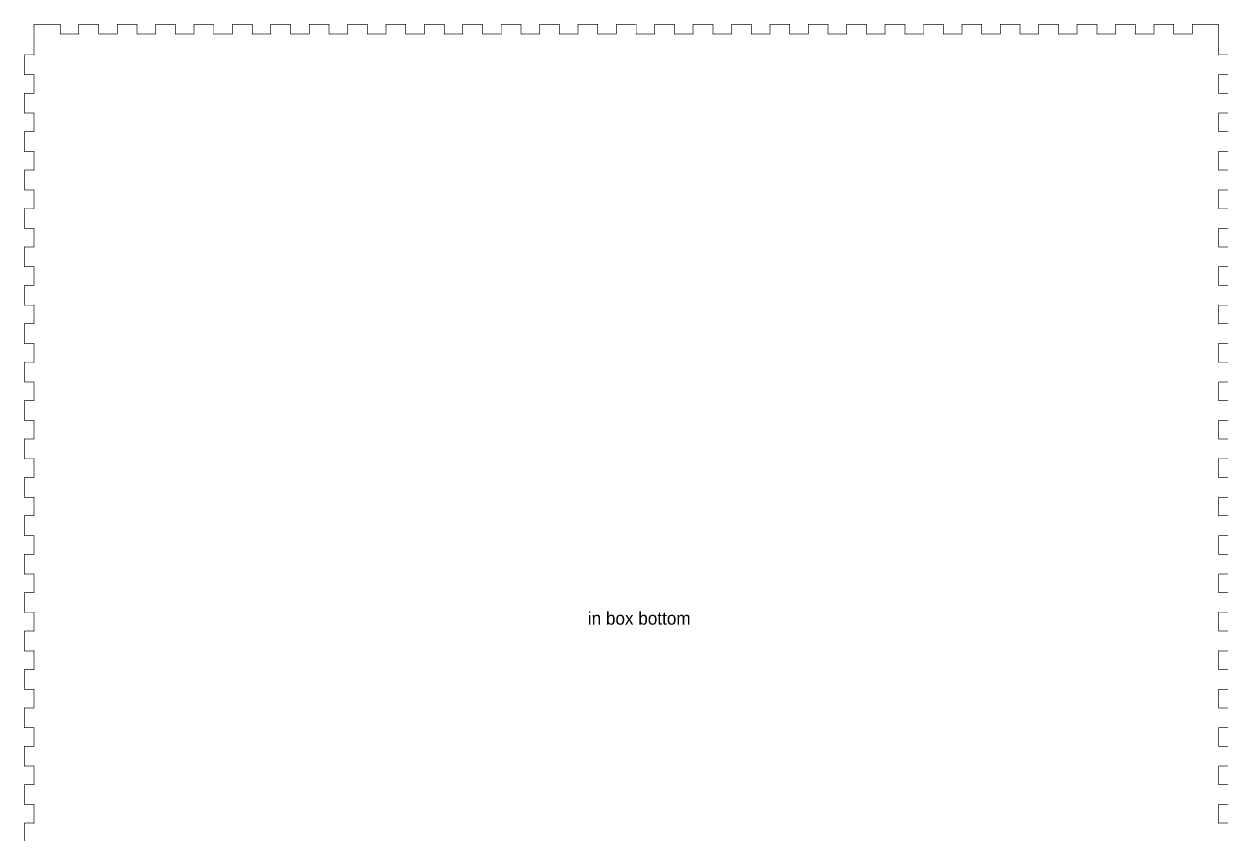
# Model space of a CAD drawing. Extents: x 10 to 772, y 10 to 1010.
# Drawn here: x 9.9 to 384, y 252 to 504.7 of the extents above; entities that cross this region are included whole.
import ezdxf

# ---------------------------------------------------------------- set-up
doc = ezdxf.new("R2010")
doc.units = 0
doc.layers.get('0').update_dxf_attribs({"linetype": 'CONTINUOUS'})

msp = doc.modelspace()

# ---------------------------------------------------------------- linework, layer by layer
at = {"color": 0, "const_width": 0.2}
for points in [[(386.2, 495.05), (383.3, 495.05), (383.29, 495.05), (383.258, 495.035), (383.261, 495.011), (383.286, 495.007), (383.3, 495.039), (383.3, 495.05), (383.3, 501.498), (383.3, 504.5), (383.3, 504.518), (383.268, 504.571), (383.215, 504.599), (383.198, 504.599), (375.151, 504.599), (375.133, 504.599), (375.077, 504.571), (375.049, 504.518), (375.049, 504.5), (375.049, 501.601), (375.049, 501.59), (375.063, 501.558), (375.087, 501.562), (375.091, 501.586), (375.059, 501.601), (375.049, 501.601), (369.249, 501.601), (369.238, 501.601), (369.207, 501.586), (369.214, 501.562), (369.235, 501.558), (369.249, 501.59), (369.249, 501.601), (369.249, 504.5), (369.249, 504.518), (369.221, 504.571), (369.168, 504.599), (369.15, 504.599), (363.149, 504.599), (363.132, 504.599), (363.079, 504.571), (363.051, 504.518), (363.051, 504.5), (363.051, 501.601), (363.051, 501.59), (363.065, 501.558), (363.086, 501.562), (363.089, 501.586), (363.058, 501.601), (363.051, 501.601), (357.251, 501.601), (357.237, 501.601), (357.205, 501.586), (357.212, 501.562), (357.233, 501.558), (357.251, 501.59), (357.251, 501.601), (357.251, 504.5), (357.251, 504.518), (357.219, 504.571), (357.166, 504.599), (357.149, 504.599), (351.15, 504.599), (351.132, 504.599), (351.079, 504.571), (351.05, 504.518), (351.05, 504.5), (351.05, 501.601), (351.05, 501.59), (351.064, 501.558), (351.087, 501.562), (351.091, 501.586), (351.059, 501.601), (351.05, 501.601), (345.249, 501.601), (345.239, 501.601), (345.207, 501.586), (345.212, 501.562), (345.234, 501.558), (345.249, 501.59), (345.249, 501.601), (345.249, 504.5), (345.249, 504.518), (345.221, 504.571), (345.167, 504.599), (345.15, 504.599), (339.15, 504.599), (339.132, 504.599), (339.079, 504.571), (339.05, 504.518), (339.05, 504.5), (339.05, 501.601), (339.05, 501.59), (339.064, 501.558), (339.087, 501.562), (339.091, 501.586), (339.059, 501.601), (339.05, 501.601), (333.25, 501.601), (333.238, 501.601), (333.207, 501.586), (333.212, 501.562), (333.235, 501.558), (333.25, 501.59), (333.25, 501.601), (333.25, 504.5), (333.25, 504.518), (333.221, 504.571), (333.167, 504.599), (333.15, 504.599), (327.15, 504.599), (327.133, 504.599), (327.079, 504.571), (327.05, 504.518), (327.05, 504.5), (327.05, 501.601), (327.05, 501.59), (327.063, 501.558), (327.087, 501.562), (327.091, 501.586), (327.06, 501.601), (327.05, 501.601), (321.25, 501.601), (321.239, 501.601), (321.207, 501.586), (321.212, 501.562), (321.235, 501.558), (321.25, 501.59), (321.25, 501.601), (321.25, 504.5), (321.25, 504.518), (321.221, 504.571), (321.167, 504.599), (321.151, 504.599), (315.151, 504.599), (315.133, 504.599), (315.079, 504.571), (315.05, 504.518), (315.05, 504.5), (315.05, 501.601), (315.05, 501.59), (315.064, 501.558), (315.087, 501.562), (315.091, 501.586), (315.059, 501.601), (315.05, 501.601), (309.25, 501.601), (309.239, 501.601), (309.207, 501.586), (309.213, 501.562), (309.234, 501.558), (309.25, 501.59), (309.25, 501.601), (309.25, 504.5), (309.25, 504.518), (309.221, 504.571), (309.167, 504.599), (309.15, 504.599), (303.15, 504.599), (303.132, 504.599), (303.079, 504.571), (303.05, 504.518), (303.05, 504.5), (303.05, 501.601), (303.05, 501.59), (303.064, 501.558), (303.087, 501.562), (303.091, 501.586), (303.059, 501.601), (303.05, 501.601), (297.25, 501.601), (297.239, 501.601), (297.207, 501.586), (297.212, 501.562), (297.235, 501.558), (297.25, 501.59), (297.25, 501.601), (297.25, 504.5), (297.25, 504.518), (297.221, 504.571), (297.167, 504.599), (297.15, 504.599), (291.151, 504.599), (291.133, 504.599), (291.079, 504.571), (291.05, 504.518), (291.05, 504.5), (291.05, 501.601), (291.05, 501.59), (291.064, 501.558), (291.087, 501.562), (291.091, 501.586), (291.06, 501.601), (291.05, 501.601), (285.25, 501.601), (285.239, 501.601), (285.207, 501.586), (285.213, 501.562), (285.235, 501.558), (285.25, 501.59), (285.25, 501.601), (285.25, 504.5), (285.25, 504.518), (285.221, 504.571), (285.167, 504.599), (285.151, 504.599), (279.151, 504.599), (279.133, 504.599), (279.079, 504.571), (279.05, 504.518), (279.05, 504.5), (279.05, 501.601), (279.05, 501.59), (279.064, 501.558), (279.087, 501.562), (279.091, 501.586), (279.06, 501.601), (279.05, 501.601), (273.25, 501.601), (273.239, 501.601), (273.207, 501.586), (273.211, 501.562), (273.235, 501.558), (273.25, 501.59), (273.25, 501.601), (273.25, 504.5), (273.25, 504.518), (273.219, 504.571), (273.166, 504.599), (273.149, 504.599), (267.15, 504.599), (267.133, 504.599), (267.079, 504.571), (267.05, 504.518), (267.05, 504.5), (267.05, 501.601), (267.05, 501.59), (267.064, 501.558), (267.087, 501.562), (267.091, 501.586), (267.06, 501.601), (267.05, 501.601), (261.25, 501.601), (261.239, 501.601), (261.207, 501.586), (261.213, 501.562), (261.235, 501.558), (261.25, 501.59), (261.25, 501.601), (261.25, 504.5), (261.25, 504.518), (261.221, 504.571), (261.167, 504.599), (261.151, 504.599), (255.151, 504.599), (255.133, 504.599), (255.079, 504.571), (255.05, 504.518), (255.05, 504.5), (255.05, 501.601), (255.05, 501.59), (255.064, 501.558), (255.087, 501.562), (255.091, 501.586), (255.06, 501.601), (255.05, 501.601), (249.25, 501.601), (249.239, 501.601), (249.207, 501.586), (249.213, 501.562), (249.235, 501.558), (249.25, 501.59), (249.25, 501.601), (249.25, 504.5), (249.25, 504.518), (249.221, 504.571), (249.167, 504.599), (249.151, 504.599), (243.149, 504.599), (243.131, 504.599), (243.079, 504.571), (243.05, 504.518), (243.05, 504.5), (243.05, 501.601), (243.05, 501.59), (243.064, 501.558), (243.087, 501.562), (243.091, 501.586), (243.06, 501.601), (243.05, 501.601), (237.25, 501.601), (237.239, 501.601), (237.207, 501.586), (237.211, 501.562), (237.235, 501.558), (237.25, 501.59), (237.25, 501.601), (237.25, 504.5), (237.25, 504.518), (237.22, 504.571), (237.166, 504.599), (237.149, 504.599), (231.15, 504.599), (231.132, 504.599), (231.079, 504.571), (231.05, 504.518), (231.05, 504.5), (231.05, 501.601), (231.05, 501.59), (231.064, 501.558), (231.087, 501.562), (231.092, 501.586), (231.06, 501.601), (231.05, 501.601), (225.25, 501.601), (225.239, 501.601), (225.207, 501.586), (225.212, 501.562), (225.235, 501.558), (225.25, 501.59), (225.25, 501.601), (225.25, 504.5), (225.25, 504.518), (225.22, 504.571), (225.166, 504.599), (225.149, 504.599), (219.151, 504.599), (219.133, 504.599), (219.079, 504.571), (219.05, 504.518), (219.05, 504.5), (219.05, 501.601), (219.05, 501.59), (219.064, 501.558), (219.087, 501.562), (219.092, 501.586), (219.06, 501.601), (219.05, 501.601), (213.25, 501.601), (213.239, 501.601), (213.207, 501.586), (213.211, 501.562), (213.235, 501.558), (213.25, 501.59), (213.25, 501.601), (213.25, 504.5), (213.25, 504.518), (213.22, 504.571), (213.166, 504.599), (213.149, 504.599), (207.149, 504.599), (207.132, 504.599), (207.079, 504.571), (207.05, 504.518), (207.05, 504.5), (207.05, 501.601), (207.05, 501.59), (207.064, 501.558), (207.088, 501.562), (207.091, 501.586), (207.06, 501.601), (207.05, 501.601), (201.25, 501.601), (201.239, 501.601), (201.208, 501.586), (201.211, 501.562), (201.235, 501.558), (201.25, 501.59), (201.25, 501.601), (201.25, 504.5), (201.25, 504.518), (201.22, 504.571), (201.166, 504.599), (201.15, 504.599), (195.15, 504.599), (195.132, 504.599), (195.079, 504.571), (195.05, 504.518), (195.05, 504.5), (195.05, 501.601), (195.05, 501.59), (195.064, 501.558), (195.088, 501.562), (195.092, 501.586), (195.06, 501.601), (195.05, 501.601), (189.25, 501.601), (189.239, 501.601), (189.207, 501.586), (189.212, 501.562), (189.235, 501.558), (189.25, 501.59), (189.25, 501.601), (189.25, 504.5), (189.25, 504.518), (189.22, 504.571), (189.166, 504.599), (189.15, 504.599), (183.15, 504.599), (183.132, 504.599), (183.079, 504.571), (183.05, 504.518), (183.05, 504.5), (183.05, 501.601), (183.05, 501.59), (183.064, 501.558), (183.087, 501.562), (183.092, 501.586), (183.06, 501.601), (183.05, 501.601), (177.25, 501.601), (177.239, 501.601), (177.207, 501.586), (177.212, 501.562), (177.235, 501.558), (177.25, 501.59), (177.25, 501.601), (177.25, 504.5), (177.25, 504.518), (177.22, 504.571), (177.166, 504.599), (177.149, 504.599), (171.149, 504.599), (171.132, 504.599), (171.079, 504.571), (171.05, 504.518), (171.05, 504.5), (171.05, 501.601), (171.05, 501.59), (171.064, 501.558), (171.088, 501.562), (171.092, 501.586), (171.06, 501.601), (171.05, 501.601), (165.25, 501.601), (165.239, 501.601), (165.208, 501.586), (165.211, 501.562), (165.235, 501.558), (165.25, 501.59), (165.25, 501.601), (165.25, 504.5), (165.25, 504.518), (165.22, 504.571), (165.166, 504.599), (165.15, 504.599), (159.15, 504.599), (159.132, 504.599), (159.079, 504.571), (159.051, 504.518), (159.051, 504.5), (159.051, 501.601), (159.051, 501.59), (159.064, 501.558), (159.088, 501.562), (159.092, 501.586), (159.06, 501.601), (159.051, 501.601), (153.25, 501.601), (153.239, 501.601), (153.208, 501.586), (153.212, 501.562), (153.235, 501.558), (153.25, 501.59), (153.25, 501.601), (153.25, 504.5), (153.25, 504.518), (153.22, 504.571), (153.166, 504.599), (153.15, 504.599), (147.15, 504.599), (147.132, 504.599), (147.079, 504.571), (147.05, 504.518), (147.05, 504.5), (147.05, 501.601), (147.05, 501.59), (147.064, 501.558), (147.088, 501.562), (147.092, 501.586), (147.06, 501.601), (147.05, 501.601), (141.25, 501.601), (141.239, 501.601), (141.207, 501.586), (141.212, 501.562), (141.235, 501.558), (141.25, 501.59), (141.25, 501.601), (141.25, 504.5), (141.25, 504.518), (141.22, 504.571), (141.166, 504.599), (141.15, 504.599), (135.15, 504.599), (135.132, 504.599), (135.079, 504.571), (135.05, 504.518), (135.05, 504.5), (135.05, 501.601), (135.05, 501.59), (135.064, 501.558), (135.088, 501.562), (135.092, 501.586), (135.06, 501.601), (135.05, 501.601), (129.25, 501.601), (129.239, 501.601), (129.208, 501.586), (129.212, 501.562), (129.235, 501.558), (129.25, 501.59), (129.25, 501.601), (129.25, 504.5), (129.25, 504.518), (129.22, 504.571), (129.166, 504.599), (129.15, 504.599), (123.15, 504.599), (123.132, 504.599), (123.08, 504.571), (123.051, 504.518), (123.051, 504.5), (123.051, 501.601), (123.051, 501.59), (123.064, 501.558), (123.088, 501.562), (123.092, 501.586), (123.06, 501.601), (123.051, 501.601), (117.25, 501.601), (117.239, 501.601), (117.208, 501.586), (117.212, 501.562), (117.235, 501.558), (117.25, 501.59), (117.25, 501.601), (117.25, 504.5), (117.25, 504.518), (117.22, 504.571), (117.166, 504.599), (117.15, 504.599), (111.15, 504.599), (111.132, 504.599), (111.078, 504.571), (111.049, 504.518), (111.049, 504.5), (111.049, 501.601), (111.049, 501.59), (111.063, 501.558), (111.087, 501.562), (111.09, 501.586), (111.059, 501.601), (111.049, 501.601), (105.251, 501.601), (105.239, 501.601), (105.208, 501.586), (105.212, 501.562), (105.235, 501.558), (105.251, 501.59), (105.251, 501.601), (105.251, 504.5), (105.251, 504.518), (105.22, 504.571), (105.166, 504.599), (105.15, 504.599), (99.15, 504.599), (99.132, 504.599), (99.0794, 504.571), (99.0505, 504.518), (99.0505, 504.5), (99.0505, 501.601), (99.0505, 501.59), (99.0646, 501.558), (99.0879, 501.562), (99.0921, 501.586), (99.0604, 501.601), (99.0505, 501.601), (93.2505, 501.601), (93.2395, 501.601), (93.2078, 501.586), (93.212, 501.562), (93.2353, 501.558), (93.2505, 501.59), (93.2505, 501.601), (93.2505, 504.5), (93.2505, 504.518), (93.2201, 504.571), (93.1665, 504.599), (93.1499, 504.599), (87.1499, 504.599), (87.1319, 504.599), (87.0797, 504.571), (87.0507, 504.518), (87.0507, 504.5), (87.0507, 501.601), (87.0507, 501.59), (87.0645, 501.558), (87.0878, 501.562), (87.092, 501.586), (87.0603, 501.601), (87.0507, 501.601), (81.2504, 501.601), (81.2394, 501.601), (81.2077, 501.586), (81.2119, 501.562), (81.2352, 501.558), (81.2504, 501.59), (81.2504, 501.601), (81.2504, 504.5), (81.2504, 504.518), (81.22, 504.571), (81.1664, 504.599), (81.1498, 504.599), (75.1498, 504.599), (75.1321, 504.599), (75.0782, 504.571), (75.0492, 504.518), (75.0492, 504.5), (75.0492, 501.601), (75.0492, 501.59), (75.063, 501.558), (75.0866, 501.562), (75.0905, 501.586), (75.0591, 501.601), (75.0492, 501.601), (69.2506, 501.601), (69.2397, 501.601), (69.2079, 501.586), (69.2118, 501.562), (69.2355, 501.558), (69.2506, 501.59), (69.2506, 501.601), (69.2506, 504.5), (69.2506, 504.518), (69.2203, 504.571), (69.1667, 504.599), (69.1501, 504.599), (63.15, 504.599), (63.1321, 504.599), (63.0784, 504.571), (63.0495, 504.518), (63.0495, 504.5), (63.0495, 501.601), (63.0495, 501.59), (63.0633, 501.558), (63.0865, 501.562), (63.0908, 501.586), (63.059, 501.601), (63.0495, 501.601), (57.2491, 501.601), (57.2382, 501.601), (57.2064, 501.586), (57.2121, 501.562), (57.234, 501.558), (57.2491, 501.59), (57.2491, 501.601), (57.2491, 504.5), (57.2491, 504.518), (57.2202, 504.571), (57.1666, 504.599), (57.15, 504.599), (51.15, 504.599), (51.132, 504.599), (51.0798, 504.571), (51.0508, 504.518), (51.0508, 504.5), (51.0508, 501.601), (51.0508, 501.59), (51.0646, 501.558), (51.0879, 501.562), (51.0921, 501.586), (51.0604, 501.601), (51.0508, 501.601), (45.2508, 501.601), (45.2395, 501.601), (45.2078, 501.586), (45.212, 501.562), (45.2356, 501.558), (45.2508, 501.59), (45.2508, 501.601), (45.2508, 504.5), (45.2508, 504.518), (45.2205, 504.571), (45.1665, 504.599), (45.1499, 504.599), (39.1502, 504.599), (39.1322, 504.599), (39.0783, 504.571), (39.0493, 504.518), (39.0493, 504.5), (39.0493, 501.601), (39.0493, 501.59), (39.0631, 501.558), (39.0867, 501.562), (39.091, 501.586), (39.0592, 501.601), (39.0493, 501.601), (33.2507, 501.601), (33.2397, 501.601), (33.208, 501.586), (33.2121, 501.562), (33.2355, 501.558), (33.2507, 501.59), (33.2507, 501.601), (33.2507, 504.5), (33.2507, 504.518), (33.2204, 504.571), (33.1666, 504.599), (33.1501, 504.599), (27.1501, 504.599), (27.1322, 504.599), (27.0784, 504.571), (27.0495, 504.518), (27.0495, 504.5), (27.0495, 501.601), (27.0495, 501.59), (27.0633, 501.558), (27.0867, 501.562), (27.0909, 501.586), (27.0592, 501.601), (27.0495, 501.601), (21.2494, 501.601), (21.2383, 501.601), (21.2066, 501.586), (21.2121, 501.562), (21.2342, 501.558), (21.2494, 501.59), (21.2494, 501.601), (21.2494, 504.5), (21.2494, 504.518), (21.2204, 504.571), (21.1667, 504.599), (21.1501, 504.599), (13.0996, 504.599), (13.0817, 504.599), (13.0294, 504.571), (13.0004, 504.518), (13.0004, 504.5), (13.0004, 501.498), (13.0004, 495.05), (13.0004, 495.039), (13.0142, 495.007), (13.0376, 495.011), (13.0418, 495.035), (13.0101, 495.05), (13.0004, 495.05), (10.0996, 495.05), (10.0817, 495.05), (10.0294, 495.021), (10.0004, 494.968), (10.0004, 494.951), (10.0004, 488.95), (10.0004, 488.932), (10.0294, 488.879), (10.0817, 488.851), (10.0996, 488.851), (13.0004, 488.851), (13.0101, 488.851), (13.0418, 488.865), (13.0376, 488.886), (13.0142, 488.894), (13.0004, 488.862), (13.0004, 488.851), (13.0004, 483.052), (13.0004, 483.041), (13.0142, 483.009), (13.0376, 483.013), (13.0418, 483.037), (13.0101, 483.052), (13.0004, 483.052), (10.0996, 483.052), (10.0817, 483.052), (10.0294, 483.023), (10.0004, 482.967), (10.0004, 482.949), (10.0004, 476.948), (10.0004, 476.934), (10.0294, 476.881), (10.0817, 476.85), (10.0996, 476.85), (13.0004, 476.85), (13.0101, 476.85), (13.0418, 476.864), (13.0376, 476.889), (13.0142, 476.892), (13.0004, 476.86), (13.0004, 476.85), (13.0004, 471.05), (13.0004, 471.039), (13.0142, 471.008), (13.0376, 471.015), (13.0418, 471.036), (13.0101, 471.05), (13.0004, 471.05), (10.0996, 471.05), (10.0817, 471.05), (10.0294, 471.022), (10.0004, 470.969), (10.0004, 470.951), (10.0004, 464.951), (10.0004, 464.933), (10.0294, 464.88), (10.0817, 464.848), (10.0996, 464.848), (13.0004, 464.848), (13.0101, 464.848), (13.0418, 464.866), (13.0376, 464.887), (13.0142, 464.891), (13.0004, 464.859), (13.0004, 464.848), (13.0004, 459.049), (13.0004, 459.038), (13.0142, 459.01), (13.0376, 459.013), (13.0418, 459.034), (13.0101, 459.049), (13.0004, 459.049), (10.0996, 459.049), (10.0817, 459.049), (10.0294, 459.02), (10.0004, 458.967), (10.0004, 458.95), (10.0004, 452.949), (10.0004, 452.935), (10.0294, 452.878), (10.0817, 452.85), (10.0996, 452.85), (13.0004, 452.85), (13.0101, 452.85), (13.0418, 452.864), (13.0376, 452.889), (13.0142, 452.893), (13.0004, 452.861), (13.0004, 452.85), (13.0004, 447.051), (13.0004, 447.04), (13.0142, 447.008), (13.0376, 447.012), (13.0418, 447.036), (13.0101, 447.051), (13.0004, 447.051), (10.0996, 447.051), (10.0817, 447.051), (10.0294, 447.019), (10.0004, 446.969), (10.0004, 446.952), (10.0004, 440.951), (10.0004, 440.933), (10.0294, 440.88), (10.0817, 440.849), (10.0996, 440.849), (13.0004, 440.849), (13.0101, 440.849), (13.0418, 440.866), (13.0376, 440.888), (13.0142, 440.891), (13.0004, 440.859), (13.0004, 440.849), (13.0004, 435.049), (13.0004, 435.042), (13.0142, 435.01), (13.0376, 435.014), (13.0418, 435.039), (13.0101, 435.049), (13.0004, 435.049), (10.0996, 435.049), (10.0817, 435.049), (10.0294, 435.021), (10.0004, 434.968), (10.0004, 434.95), (10.0004, 428.95), (10.0004, 428.935), (10.0294, 428.879), (10.0817, 428.851), (10.0996, 428.851), (13.0004, 428.851), (13.0101, 428.851), (13.0418, 428.865), (13.0376, 428.89), (13.0142, 428.893), (13.0004, 428.861), (13.0004, 428.851), (13.0004, 423.051), (13.0004, 423.041), (13.0142, 423.009), (13.0376, 423.012), (13.0418, 423.037), (13.0101, 423.051), (13.0004, 423.051), (10.0996, 423.051), (10.0817, 423.051), (10.0294, 423.019), (10.0004, 422.966), (10.0004, 422.949), (10.0004, 416.952), (10.0004, 416.934), (10.0294, 416.881), (10.0817, 416.849), (10.0996, 416.849), (13.0004, 416.849), (13.0101, 416.849), (13.0418, 416.863), (13.0376, 416.888), (13.0142, 416.892), (13.0004, 416.86), (13.0004, 416.849), (13.0004, 411.05), (13.0004, 411.039), (13.0142, 411.007), (13.0376, 411.011), (13.0418, 411.036), (13.0101, 411.05), (13.0004, 411.05), (10.0996, 411.05), (10.0817, 411.05), (10.0294, 411.021), (10.0004, 410.968), (10.0004, 410.951), (10.0004, 404.95), (10.0004, 404.932), (10.0294, 404.88), (10.0817, 404.851), (10.0996, 404.851), (13.0004, 404.851), (13.0101, 404.851), (13.0418, 404.865), (13.0376, 404.887), (13.0142, 404.894), (13.0004, 404.862), (13.0004, 404.851), (13.0004, 399.048), (13.0004, 399.041), (13.0142, 399.009), (13.0376, 399.013), (13.0418, 399.038), (13.0101, 399.048), (13.0004, 399.048), (10.0996, 399.048), (10.0817, 399.048), (10.0294, 399.02), (10.0004, 398.967), (10.0004, 398.949), (10.0004, 392.952), (10.0004, 392.934), (10.0294, 392.882), (10.0817, 392.85), (10.0996, 392.85), (13.0004, 392.85), (13.0101, 392.85), (13.0418, 392.864), (13.0376, 392.889), (13.0142, 392.892), (13.0004, 392.86), (13.0004, 392.85), (13.0004, 387.05), (13.0004, 387.04), (13.0142, 387.008), (13.0376, 387.011), (13.0418, 387.036), (13.0101, 387.05), (13.0004, 387.05), (10.0996, 387.05), (10.0817, 387.05), (10.0294, 387.022), (10.0004, 386.969), (10.0004, 386.951), (10.0004, 380.951), (10.0004, 380.933), (10.0294, 380.88), (10.0817, 380.848), (10.0996, 380.848), (13.0004, 380.848), (13.0101, 380.848), (13.0418, 380.866), (13.0376, 380.887), (13.0142, 380.894), (13.0004, 380.862), (13.0004, 380.848), (13.0004, 375.049), (13.0004, 375.042), (13.0142, 375.01), (13.0376, 375.013), (13.0418, 375.035), (13.0101, 375.049), (13.0004, 375.049), (10.0996, 375.049), (10.0817, 375.049), (10.0294, 375.02), (10.0004, 374.968), (10.0004, 374.95), (10.0004, 368.949), (10.0004, 368.935), (10.0294, 368.879), (10.0817, 368.85), (10.0996, 368.85), (13.0004, 368.85), (13.0101, 368.85), (13.0418, 368.864), (13.0376, 368.889), (13.0142, 368.893), (13.0004, 368.861), (13.0004, 368.85), (13.0004, 363.051), (13.0004, 363.04), (13.0142, 363.008), (13.0376, 363.012), (13.0418, 363.037), (13.0101, 363.051), (13.0004, 363.051), (10.0996, 363.051), (10.0817, 363.051), (10.0294, 363.022), (10.0004, 362.97), (10.0004, 362.952), (10.0004, 356.951), (10.0004, 356.934), (10.0294, 356.881), (10.0817, 356.849), (10.0996, 356.849), (13.0004, 356.849), (13.0101, 356.849), (13.0418, 356.866), (13.0376, 356.888), (13.0142, 356.891), (13.0004, 356.859), (13.0004, 356.849), (13.0004, 351.05), (13.0004, 351.04), (13.0142, 351.008), (13.0376, 351.012), (13.0418, 351.036), (13.0101, 351.05), (13.0004, 351.05), (10.0996, 351.05), (10.0817, 351.05), (10.0294, 351.021), (10.0004, 350.968), (10.0004, 350.95), (10.0004, 344.951), (10.0004, 344.934), (10.0294, 344.88), (10.0817, 344.85), (10.0996, 344.85), (13.0004, 344.85), (13.0101, 344.85), (13.0418, 344.865), (13.0376, 344.889), (13.0142, 344.892), (13.0004, 344.861), (13.0004, 344.85), (13.0004, 339.05), (13.0004, 339.04), (13.0142, 339.009), (13.0376, 339.012), (13.0418, 339.036), (13.0101, 339.05), (13.0004, 339.05), (10.0996, 339.05), (10.0817, 339.05), (10.0294, 339.021), (10.0004, 338.968), (10.0004, 338.951), (10.0004, 332.951), (10.0004, 332.934), (10.0294, 332.88), (10.0817, 332.85), (10.0996, 332.85), (13.0004, 332.85), (13.0101, 332.85), (13.0418, 332.865), (13.0376, 332.889), (13.0142, 332.893), (13.0004, 332.861), (13.0004, 332.85), (13.0004, 327.05), (13.0004, 327.04), (13.0142, 327.008), (13.0376, 327.013), (13.0418, 327.036), (13.0101, 327.05), (13.0004, 327.05), (10.0996, 327.05), (10.0817, 327.05), (10.0294, 327.021), (10.0004, 326.967), (10.0004, 326.949), (10.0004, 320.951), (10.0004, 320.934), (10.0294, 320.88), (10.0817, 320.85), (10.0996, 320.85), (13.0004, 320.85), (13.0101, 320.85), (13.0418, 320.865), (13.0376, 320.888), (13.0142, 320.893), (13.0004, 320.861), (13.0004, 320.85), (13.0004, 315.05), (13.0004, 315.04), (13.0142, 315.009), (13.0376, 315.013), (13.0418, 315.036), (13.0101, 315.05), (13.0004, 315.05), (10.0996, 315.05), (10.0817, 315.05), (10.0294, 315.021), (10.0004, 314.968), (10.0004, 314.95), (10.0004, 308.951), (10.0004, 308.934), (10.0294, 308.88), (10.0817, 308.85), (10.0996, 308.85), (13.0004, 308.85), (13.0101, 308.85), (13.0418, 308.865), (13.0376, 308.889), (13.0142, 308.893), (13.0004, 308.861), (13.0004, 308.85), (13.0004, 303.05), (13.0004, 303.04), (13.0142, 303.009), (13.0376, 303.013), (13.0418, 303.036), (13.0101, 303.05), (13.0004, 303.05), (10.0996, 303.05), (10.0817, 303.05), (10.0294, 303.021), (10.0004, 302.969), (10.0004, 302.951), (10.0004, 296.949), (10.0004, 296.933), (10.0294, 296.879), (10.0817, 296.85), (10.0996, 296.85), (13.0004, 296.85), (13.0101, 296.85), (13.0418, 296.865), (13.0376, 296.887), (13.0142, 296.893), (13.0004, 296.861), (13.0004, 296.85), (13.0004, 291.05), (13.0004, 291.04), (13.0142, 291.009), (13.0376, 291.013), (13.0418, 291.036), (13.0101, 291.05), (13.0004, 291.05), (10.0996, 291.05), (10.0817, 291.05), (10.0294, 291.021), (10.0004, 290.967), (10.0004, 290.949), (10.0004, 284.949), (10.0004, 284.933), (10.0294, 284.879), (10.0817, 284.85), (10.0996, 284.85), (13.0004, 284.85), (13.0101, 284.85), (13.0418, 284.865), (13.0376, 284.887), (13.0142, 284.893), (13.0004, 284.861), (13.0004, 284.85), (13.0004, 279.05), (13.0004, 279.04), (13.0142, 279.009), (13.0376, 279.013), (13.0418, 279.036), (13.0101, 279.05), (13.0004, 279.05), (10.0996, 279.05), (10.0817, 279.05), (10.0294, 279.021), (10.0004, 278.967), (10.0004, 278.95), (10.0004, 272.951), (10.0004, 272.934), (10.0294, 272.881), (10.0817, 272.85), (10.0996, 272.85), (13.0004, 272.85), (13.0101, 272.85), (13.0418, 272.865), (13.0376, 272.889), (13.0142, 272.893), (13.0004, 272.861), (13.0004, 272.85), (13.0004, 267.05), (13.0004, 267.04), (13.0142, 267.009), (13.0376, 267.013), (13.0418, 267.036), (13.0101, 267.05), (13.0004, 267.05), (10.0996, 267.05), (10.0817, 267.05), (10.0294, 267.021), (10.0004, 266.967), (10.0004, 266.949), (10.0004, 260.949), (10.0004, 260.933), (10.0294, 260.879), (10.0817, 260.85), (10.0996, 260.85), (13.0004, 260.85), (13.0101, 260.85), (13.0418, 260.865), (13.0376, 260.887), (13.0142, 260.893), (13.0004, 260.861), (13.0004, 260.85), (13.0004, 255.05), (13.0004, 255.04), (13.0142, 255.009), (13.0376, 255.013), (13.0418, 255.036), (13.0101, 255.05), (13.0004, 255.05), (10.0996, 255.05), (10.0817, 255.05), (10.0294, 255.021), (10.0004, 254.967), (10.0004, 254.949), (10.0004, 248.95)], [(386.2, 483.052), (383.3, 483.052), (383.29, 483.052), (383.258, 483.037), (383.261, 483.013), (383.286, 483.009), (383.3, 483.041), (383.3, 483.052), (383.3, 488.851), (383.3, 488.862), (383.286, 488.894), (383.261, 488.886), (383.258, 488.865), (383.29, 488.851), (383.3, 488.851), (386.2, 488.851)], [(386.2, 471.05), (383.3, 471.05), (383.29, 471.05), (383.258, 471.036), (383.261, 471.015), (383.286, 471.008), (383.3, 471.039), (383.3, 471.05), (383.3, 476.85), (383.3, 476.86), (383.286, 476.892), (383.261, 476.889), (383.258, 476.864), (383.29, 476.85), (383.3, 476.85), (386.2, 476.85)], [(386.2, 459.049), (383.3, 459.049), (383.29, 459.049), (383.258, 459.034), (383.261, 459.013), (383.286, 459.01), (383.3, 459.038), (383.3, 459.049), (383.3, 464.848), (383.3, 464.859), (383.286, 464.891), (383.261, 464.887), (383.258, 464.866), (383.29, 464.848), (383.3, 464.848), (386.2, 464.848)], [(386.2, 447.051), (383.3, 447.051), (383.29, 447.051), (383.258, 447.036), (383.261, 447.012), (383.286, 447.008), (383.3, 447.04), (383.3, 447.051), (383.3, 452.85), (383.3, 452.861), (383.286, 452.893), (383.261, 452.889), (383.258, 452.864), (383.29, 452.85), (383.3, 452.85), (386.2, 452.85)], [(386.2, 435.049), (383.3, 435.049), (383.29, 435.049), (383.258, 435.039), (383.261, 435.014), (383.286, 435.01), (383.3, 435.042), (383.3, 435.049), (383.3, 440.849), (383.3, 440.859), (383.286, 440.891), (383.261, 440.888), (383.258, 440.866), (383.29, 440.849), (383.3, 440.849), (386.2, 440.849)], [(386.2, 423.051), (383.3, 423.051), (383.29, 423.051), (383.258, 423.037), (383.261, 423.012), (383.286, 423.009), (383.3, 423.041), (383.3, 423.051), (383.3, 428.851), (383.3, 428.861), (383.286, 428.893), (383.261, 428.89), (383.258, 428.865), (383.29, 428.851), (383.3, 428.851), (386.2, 428.851)], [(386.2, 411.05), (383.3, 411.05), (383.29, 411.05), (383.258, 411.036), (383.261, 411.011), (383.286, 411.007), (383.3, 411.039), (383.3, 411.05), (383.3, 416.849), (383.3, 416.86), (383.286, 416.892), (383.261, 416.888), (383.258, 416.863), (383.29, 416.849), (383.3, 416.849), (386.2, 416.849)], [(386.2, 399.048), (383.3, 399.048), (383.29, 399.048), (383.258, 399.038), (383.261, 399.013), (383.286, 399.009), (383.3, 399.041), (383.3, 399.048), (383.3, 404.851), (383.3, 404.862), (383.286, 404.894), (383.261, 404.887), (383.258, 404.865), (383.29, 404.851), (383.3, 404.851), (386.2, 404.851)], [(386.2, 387.05), (383.3, 387.05), (383.29, 387.05), (383.258, 387.036), (383.261, 387.011), (383.286, 387.008), (383.3, 387.04), (383.3, 387.05), (383.3, 392.85), (383.3, 392.86), (383.286, 392.892), (383.261, 392.889), (383.258, 392.864), (383.29, 392.85), (383.3, 392.85), (386.2, 392.85)], [(386.2, 375.049), (383.3, 375.049), (383.29, 375.049), (383.258, 375.035), (383.261, 375.013), (383.286, 375.01), (383.3, 375.042), (383.3, 375.049), (383.3, 380.848), (383.3, 380.862), (383.286, 380.894), (383.261, 380.887), (383.258, 380.866), (383.29, 380.848), (383.3, 380.848), (386.2, 380.848)], [(386.2, 363.051), (383.3, 363.051), (383.29, 363.051), (383.258, 363.037), (383.261, 363.012), (383.286, 363.008), (383.3, 363.04), (383.3, 363.051), (383.3, 368.85), (383.3, 368.861), (383.286, 368.893), (383.261, 368.889), (383.258, 368.864), (383.29, 368.85), (383.3, 368.85), (386.2, 368.85)], [(386.2, 351.05), (383.3, 351.05), (383.29, 351.05), (383.258, 351.036), (383.261, 351.012), (383.286, 351.008), (383.3, 351.04), (383.3, 351.05), (383.3, 356.849), (383.3, 356.859), (383.286, 356.891), (383.261, 356.888), (383.258, 356.866), (383.29, 356.849), (383.3, 356.849), (386.2, 356.849)], [(386.2, 339.05), (383.3, 339.05), (383.29, 339.05), (383.258, 339.036), (383.261, 339.012), (383.286, 339.009), (383.3, 339.04), (383.3, 339.05), (383.3, 344.85), (383.3, 344.861), (383.286, 344.892), (383.261, 344.889), (383.258, 344.865), (383.29, 344.85), (383.3, 344.85), (386.2, 344.85)], [(386.2, 327.05), (383.3, 327.05), (383.29, 327.05), (383.258, 327.036), (383.261, 327.013), (383.286, 327.008), (383.3, 327.04), (383.3, 327.05), (383.3, 332.85), (383.3, 332.861), (383.286, 332.893), (383.261, 332.889), (383.258, 332.865), (383.29, 332.85), (383.3, 332.85), (386.2, 332.85)], [(386.2, 315.05), (383.3, 315.05), (383.29, 315.05), (383.258, 315.036), (383.261, 315.013), (383.286, 315.009), (383.3, 315.04), (383.3, 315.05), (383.3, 320.85), (383.3, 320.861), (383.286, 320.893), (383.261, 320.888), (383.258, 320.865), (383.29, 320.85), (383.3, 320.85), (386.2, 320.85)], [(386.2, 303.05), (383.3, 303.05), (383.29, 303.05), (383.258, 303.036), (383.261, 303.013), (383.286, 303.009), (383.3, 303.04), (383.3, 303.05), (383.3, 308.85), (383.3, 308.861), (383.286, 308.893), (383.261, 308.889), (383.258, 308.865), (383.29, 308.85), (383.3, 308.85), (386.2, 308.85)], [(386.2, 291.05), (383.3, 291.05), (383.29, 291.05), (383.258, 291.036), (383.261, 291.013), (383.286, 291.009), (383.3, 291.04), (383.3, 291.05), (383.3, 296.85), (383.3, 296.861), (383.286, 296.893), (383.261, 296.887), (383.258, 296.865), (383.29, 296.85), (383.3, 296.85), (386.2, 296.85)], [(386.2, 279.05), (383.3, 279.05), (383.29, 279.05), (383.258, 279.036), (383.261, 279.013), (383.286, 279.009), (383.3, 279.04), (383.3, 279.05), (383.3, 284.85), (383.3, 284.861), (383.286, 284.893), (383.261, 284.887), (383.258, 284.865), (383.29, 284.85), (383.3, 284.85), (386.2, 284.85)], [(386.2, 267.05), (383.3, 267.05), (383.29, 267.05), (383.258, 267.036), (383.261, 267.013), (383.286, 267.009), (383.3, 267.04), (383.3, 267.05), (383.3, 272.85), (383.3, 272.861), (383.286, 272.893), (383.261, 272.889), (383.258, 272.865), (383.29, 272.85), (383.3, 272.85), (386.2, 272.85)], [(386.2, 255.05), (383.3, 255.05), (383.29, 255.05), (383.258, 255.036), (383.261, 255.013), (383.286, 255.009), (383.3, 255.04), (383.3, 255.05), (383.3, 260.85), (383.3, 260.861), (383.286, 260.893), (383.261, 260.887), (383.258, 260.865), (383.29, 260.85), (383.3, 260.85), (386.2, 260.85)]]:
    msp.add_lwpolyline(points, dxfattribs=at)

# ---------------------------------------------------------------- texts
at = {"color": 1}
msp.add_text('in box bottom', height=4.0005, dxfattribs=at).set_placement((186.144, 317.046))

doc.saveas('drawing.dxf')
